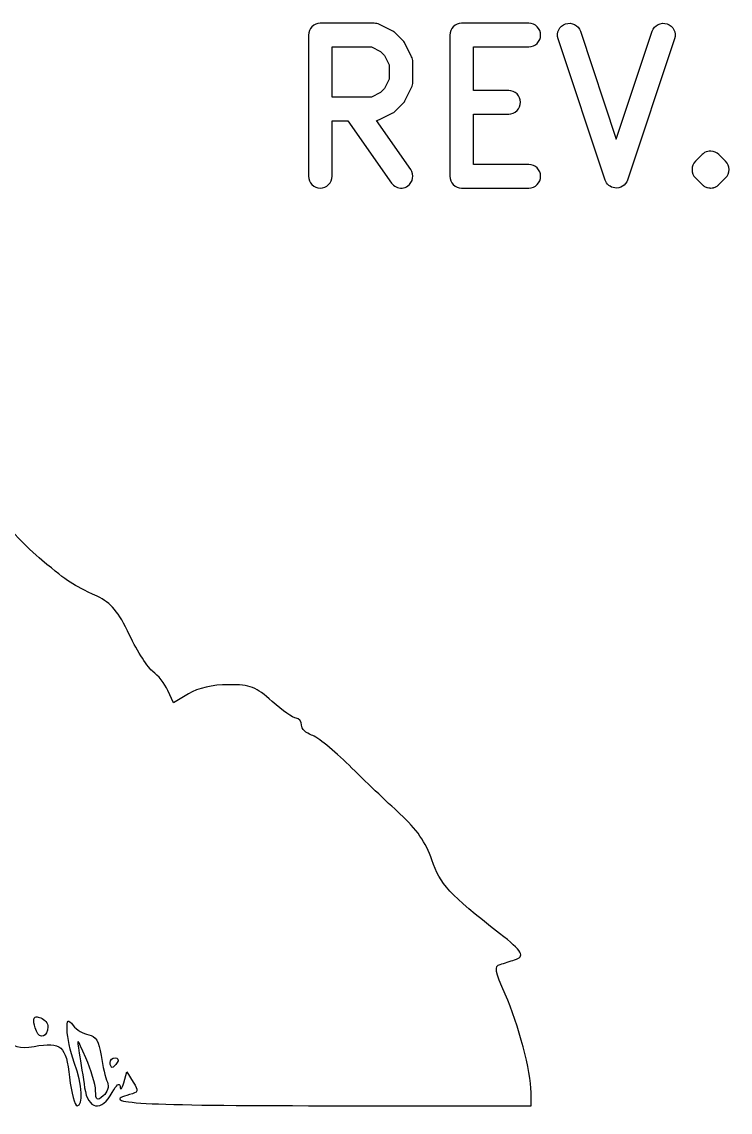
# Model space of a CAD drawing. Header units: millimetres. Extents: x 3 to 110, y 3 to 41.
# Drawn here: x 40.44 to 55.48, y 2.89 to 26.05 of the extents above; entities that cross this region are included whole.
import ezdxf

# ---------------------------------------------------------------- set-up
doc = ezdxf.new("R2010")
doc.units = ezdxf.units.MM
doc.layers.add('1', color=7, linetype='CONTINUOUS')

msp = doc.modelspace()

# ---------------------------------------------------------------- linework, layer by layer
at = {"layer": '1', "color": 7}
for points in [[(47.921489, 26.017832), (46.778406, 26.017832), (46.778406, 26.017832)], [(48.319397, 25.848336), (48.033627, 25.991477)], [(51.207071, 26.017832), (49.778737, 26.017832), (49.778737, 26.017832)], [(46.528811, 25.767719), (46.528811, 24.196241), (46.528811, 22.767906)], [(48.526617, 25.6592), (48.383992, 25.801826)], [(49.528623, 25.767719), (49.528623, 24.339385), (49.528623, 22.767906)], [(52.301467, 25.847002), (53.064294, 23.558519), (53.827123, 25.847002)], [(48.716787, 25.308317), (48.573643, 25.594087)], [(50.778675, 24.589498), (50.028335, 24.589498), (50.028335, 25.518124), (51.207071, 25.518124)], [(52.827122, 22.688902), (51.827127, 25.688893)], [(54.301463, 25.688893), (53.301461, 22.688902)], [(48.743142, 24.767783), (48.743142, 25.196697)], [(48.573643, 24.37039), (48.716787, 24.65616)], [(48.033627, 23.973), (48.319397, 24.116144)], [(48.383992, 24.162652), (48.526617, 24.305278)], [(51.207071, 23.01802), (50.028335, 23.01802), (50.028335, 24.089271), (50.778675, 24.089271)], [(47.02852, 22.767906), (47.02852, 23.946645), (47.362349, 23.946645), (48.288391, 22.624762)], [(48.697666, 22.911566), (47.96903, 23.95233)], [(54.887463, 23.230409), (54.744834, 23.087268)], [(55.384073, 23.087268), (55.240929, 23.230409)], [(54.744834, 22.733799), (54.887463, 22.591173)], [(55.239379, 22.589624), (55.240929, 22.591173), (55.384073, 22.733799)], [(49.778737, 22.517793), (51.207071, 22.517793)], [(55.127241, 22.526061), (55.129824, 22.526579)], [(55.187185, 22.550348), (55.190286, 22.552416)], [(43.979826, 11.776415), (43.66148, 11.582629), (43.540565, 11.848762)], [(42.607804, 3.514914), (42.673447, 3.745908), (42.806771, 3.532485)], [(46.890239, 3.03019), (51.258954, 3.03019), (51.255858, 3.309759)]]:
    msp.add_lwpolyline(points, dxfattribs=at)
for points in [[(47.02852, 25.518124), (47.862576, 25.518124), (48.058948, 25.419422), (48.144729, 25.334154), (48.242915, 25.137269), (48.242915, 24.827209), (48.144729, 24.630324), (48.058948, 24.545056), (47.862576, 24.446354), (47.02852, 24.446354), (47.02852, 25.518124)], [(55.073497, 23.303274)], [(53.029712, 22.520414)], [(40.746436, 4.914828)], [(42.424342, 4.046665)]]:
    msp.add_lwpolyline(points, close=True, dxfattribs=at)
for points in [[(46.778406, 26.017832), (46.640454, 26.017596), (46.528761, 25.905671), (46.528811, 25.767719)], [(48.033627, 25.991477), (47.998808, 26.008871), (47.96041, 26.017895), (47.921489, 26.017832)], [(49.601854, 25.944602), (49.554943, 25.897691), (49.5286, 25.83406), (49.528623, 25.767719)], [(49.778737, 26.017832), (49.712395, 26.017856), (49.648764, 25.991513), (49.601854, 25.944602)], [(51.383961, 25.944609), (51.337049, 25.991521), (51.273414, 26.017863), (51.207071, 26.017832)], [(51.457184, 25.767719), (51.457215, 25.834062), (51.430873, 25.897697), (51.383961, 25.944609)], [(51.827127, 25.688893), (51.783467, 25.819878), (51.854257, 25.961456), (51.985242, 26.005117)], [(51.985242, 26.005117), (52.116227, 26.048777), (52.257805, 25.977987), (52.301467, 25.847002)], [(53.827123, 25.847002), (53.870785, 25.977987), (54.012363, 26.048777), (54.143348, 26.005117)], [(54.143348, 26.005117), (54.274333, 25.961456), (54.345123, 25.819878), (54.301463, 25.688893)], [(48.383992, 25.801826), (48.365082, 25.820679), (48.343274, 25.836381), (48.319397, 25.848336)], [(51.207071, 25.518124), (51.345029, 25.51806), (51.456962, 25.629761), (51.457184, 25.767719)], [(48.573643, 25.594087), (48.561579, 25.618184), (48.545699, 25.640172), (48.526617, 25.6592)], [(48.743142, 25.196697), (48.743125, 25.235443), (48.734102, 25.273655), (48.716787, 25.308317)], [(48.716787, 24.65616), (48.734103, 24.690823), (48.743125, 24.729036), (48.743142, 24.767783)], [(50.955566, 24.516275), (50.908654, 24.563187), (50.845019, 24.589529), (50.778675, 24.589498)], [(48.526617, 24.305278), (48.545699, 24.324306), (48.561579, 24.346294), (48.573643, 24.37039)], [(51.028789, 24.339385), (51.028819, 24.405728), (51.002478, 24.469363), (50.955566, 24.516275)], [(50.955566, 24.162494), (51.002478, 24.209406), (51.028819, 24.273041), (51.028789, 24.339385)], [(48.319397, 24.116144), (48.343274, 24.128098), (48.365082, 24.143799), (48.383992, 24.162652)], [(50.778675, 24.089271), (50.845019, 24.089241), (50.908654, 24.115582), (50.955566, 24.162494)], [(47.96903, 23.95233), (47.991401, 23.956254), (48.013133, 23.963208), (48.033627, 23.973)], [(54.924153, 23.258316), (54.91109, 23.250164), (54.898807, 23.240822), (54.887463, 23.230409)], [(54.939139, 23.270201), (54.933994, 23.266432), (54.928995, 23.262468), (54.924153, 23.258316)], [(55.073497, 23.303274), (55.026492, 23.30511), (54.979922, 23.293647), (54.939139, 23.270201)], [(55.240929, 23.230409), (55.196302, 23.27494), (55.136499, 23.300966), (55.073497, 23.303274)], [(51.383961, 22.944797), (51.337049, 22.991709), (51.273414, 23.01805), (51.207071, 23.01802)], [(51.457184, 22.767906), (51.457215, 22.83425), (51.430873, 22.897885), (51.383961, 22.944797)], [(54.744834, 23.087268), (54.647273, 22.989641), (54.647273, 22.831426), (54.744834, 22.733799)], [(55.384073, 22.733799), (55.481634, 22.831426), (55.481634, 22.989641), (55.384073, 23.087268)], [(46.528811, 22.767906), (46.528748, 22.629949), (46.640449, 22.518016), (46.778406, 22.517793)], [(46.955297, 22.591016), (47.002209, 22.637928), (47.02855, 22.701563), (47.02852, 22.767906)], [(48.636688, 22.563269), (48.690968, 22.601365), (48.727888, 22.659466), (48.739324, 22.724787)], [(48.739324, 22.724787), (48.75076, 22.790107), (48.735775, 22.857296), (48.697666, 22.911566)], [(49.528623, 22.767906), (49.5286, 22.701565), (49.554943, 22.637934), (49.601854, 22.591023)], [(51.383961, 22.591016), (51.430873, 22.637928), (51.457215, 22.701563), (51.457184, 22.767906)], [(46.778406, 22.517793), (46.84475, 22.517763), (46.908385, 22.544104), (46.955297, 22.591016)], [(48.288391, 22.624762), (48.339511, 22.551569), (48.425782, 22.511191), (48.514733, 22.518827)], [(48.514733, 22.518827), (48.558588, 22.522645), (48.600658, 22.537976), (48.636688, 22.563269)], [(49.601854, 22.591023), (49.648764, 22.544113), (49.712395, 22.517769), (49.778737, 22.517793)], [(51.207071, 22.517793), (51.273414, 22.517763), (51.337049, 22.544104), (51.383961, 22.591016)], [(53.029712, 22.520414), (52.935665, 22.533548), (52.857176, 22.598825), (52.827122, 22.688902)], [(53.301461, 22.688902), (53.26332, 22.574589), (53.149062, 22.503748), (53.029712, 22.520414)], [(54.887463, 22.591173), (54.902877, 22.57571), (54.92025, 22.562333), (54.939139, 22.551382)], [(54.939139, 22.551382), (54.958121, 22.540504), (54.978449, 22.532165), (54.999601, 22.526579)], [(54.999601, 22.526579), (55.016545, 22.522545), (55.033865, 22.520294), (55.051277, 22.519861)], [(55.051277, 22.519861), (55.055565, 22.519059), (55.059872, 22.518369), (55.064196, 22.517793)], [(55.064196, 22.517793), (55.085477, 22.517854), (55.106664, 22.520633), (55.127241, 22.526061)], [(55.129824, 22.526579), (55.149858, 22.532088), (55.169127, 22.540072), (55.187185, 22.550348)], [(55.190286, 22.552416), (55.208122, 22.562747), (55.224611, 22.575245), (55.239379, 22.589624)], [(40.868885, 14.612414), (40.560249, 14.863874), (40.029337, 15.422215), (39.688607, 15.853163)], [(42.040406, 13.847605), (41.469568, 14.122478), (41.474304, 14.119109), (40.868885, 14.612414)], [(42.729751, 13.023365), (42.488213, 13.529481), (42.344571, 13.70114), (42.040406, 13.847605)], [(43.226902, 12.249254), (43.121228, 12.323271), (42.897576, 12.671676), (42.729751, 13.023365)], [(43.540565, 11.848762), (43.47389, 11.995106), (43.332576, 12.175237), (43.226902, 12.249254)], [(44.830936, 11.970717), (44.485735, 11.970471), (44.185698, 11.901957), (43.979826, 11.776415)], [(45.75748, 11.615702), (45.412807, 11.92709), (45.297767, 11.970981), (44.830936, 11.970717)], [(46.265982, 11.25965), (46.202905, 11.25965), (45.973961, 11.420122), (45.75748, 11.615702)], [(46.380176, 11.114441), (46.380176, 11.194496), (46.329058, 11.25965), (46.265982, 11.25965)], [(46.595149, 10.9005), (46.477066, 10.937975), (46.380176, 11.034386), (46.380176, 11.114441)], [(47.389428, 10.258679), (47.070552, 10.574221), (46.713233, 10.863024), (46.595149, 10.9005)], [(48.470487, 9.227737), (48.194977, 9.479197), (47.708303, 9.94314), (47.389428, 10.258679)], [(49.14901, 8.248986), (49.022857, 8.619072), (48.825955, 8.903313), (48.470487, 9.227737)], [(50.586649, 6.687843), (49.507838, 7.530427), (49.327181, 7.726305), (49.14901, 8.248986)], [(50.901873, 6.12612), (51.137378, 6.19969), (51.079196, 6.303142), (50.586649, 6.687843)], [(50.70497, 5.395416), (50.486134, 5.888721), (50.46838, 5.990495), (50.596465, 6.030519)], [(50.596465, 6.030519), (50.680337, 6.056739), (50.818053, 6.099927), (50.901873, 6.12612)], [(51.255858, 3.309759), (51.253213, 3.753054), (50.98855, 4.756099), (50.70497, 5.395416)], [(40.752628, 4.614071), (40.678174, 4.808074), (40.674602, 4.904956), (40.746436, 4.914828)], [(40.746436, 4.914828), (40.770249, 4.918109), (40.802925, 4.911806), (40.843565, 4.896222)], [(40.843565, 4.896222), (40.927385, 4.864057), (40.995515, 4.776464), (40.995515, 4.70192)], [(41.40374, 4.637325), (41.40374, 4.865173), (41.419906, 4.877178), (41.530872, 4.734477)], [(40.995515, 4.70192), (40.995515, 4.495596), (40.82216, 4.432845), (40.752628, 4.614071)], [(41.556193, 3.944861), (41.472373, 4.182433), (41.40374, 4.493971), (41.40374, 4.637325)], [(41.530872, 4.734477), (41.600722, 4.644691), (41.749312, 4.555461), (41.861072, 4.53604)], [(40.040529, 4.486947), (40.27188, 4.272529), (40.383667, 4.239321), (40.700955, 4.29006)], [(41.802175, 4.046146), (41.610062, 4.485582), (41.604479, 4.489733), (41.6611, 4.14795)], [(41.861072, 4.53604), (42.010931, 4.510005), (42.080305, 4.394462), (42.125655, 4.095756)], [(40.700955, 4.29006), (41.288302, 4.383979), (41.377202, 4.306438), (41.455413, 3.632735)], [(41.61665, 3.03019), (41.755238, 3.03019), (41.726928, 3.460878), (41.556193, 3.944861)], [(41.6611, 4.14795), (41.693485, 3.95237), (41.745184, 3.620594), (41.775823, 3.411044)], [(42.007836, 3.347999), (42.004661, 3.480571), (41.91211, 3.794687), (41.802175, 4.046146)], [(42.125655, 4.095756), (42.159468, 3.872969), (42.218867, 3.618223), (42.257443, 3.529384)], [(42.31634, 3.944861), (42.31634, 4.000741), (42.365155, 4.046665), (42.424342, 4.046665)], [(42.361319, 3.843058), (42.336713, 3.843058), (42.31634, 3.888981), (42.31634, 3.944861)], [(42.468792, 3.944861), (42.434264, 3.888981), (42.385925, 3.843058), (42.361319, 3.843058)], [(42.424342, 4.046665), (42.483424, 4.046665), (42.503347, 4.000741), (42.468792, 3.944861)], [(41.455413, 3.632735), (41.493857, 3.301512), (41.566273, 3.03019), (41.61665, 3.03019)], [(42.257443, 3.529384), (42.298798, 3.434113), (42.262709, 3.314278), (42.170105, 3.237411)], [(42.361821, 3.309759), (42.452864, 3.477589), (42.518719, 3.528426), (42.527186, 3.436883)], [(42.527186, 3.436883), (42.535123, 3.353063), (42.571477, 3.387951), (42.607804, 3.514914)], [(42.806771, 3.532485), (42.924193, 3.343856), (42.915012, 3.312598), (42.73028, 3.264282)], [(41.775823, 3.411044), (41.844429, 2.94197), (42.135127, 2.891895), (42.361821, 3.309759)], [(42.170105, 3.237411), (42.036093, 3.126199), (42.012598, 3.142294), (42.007836, 3.347999)], [(42.73028, 3.264282), (42.035855, 3.082691), (42.969939, 3.03019), (46.890239, 3.03019)]]:
    msp.add_open_spline(points, degree=3, dxfattribs=at)

doc.saveas('drawing.dxf')
